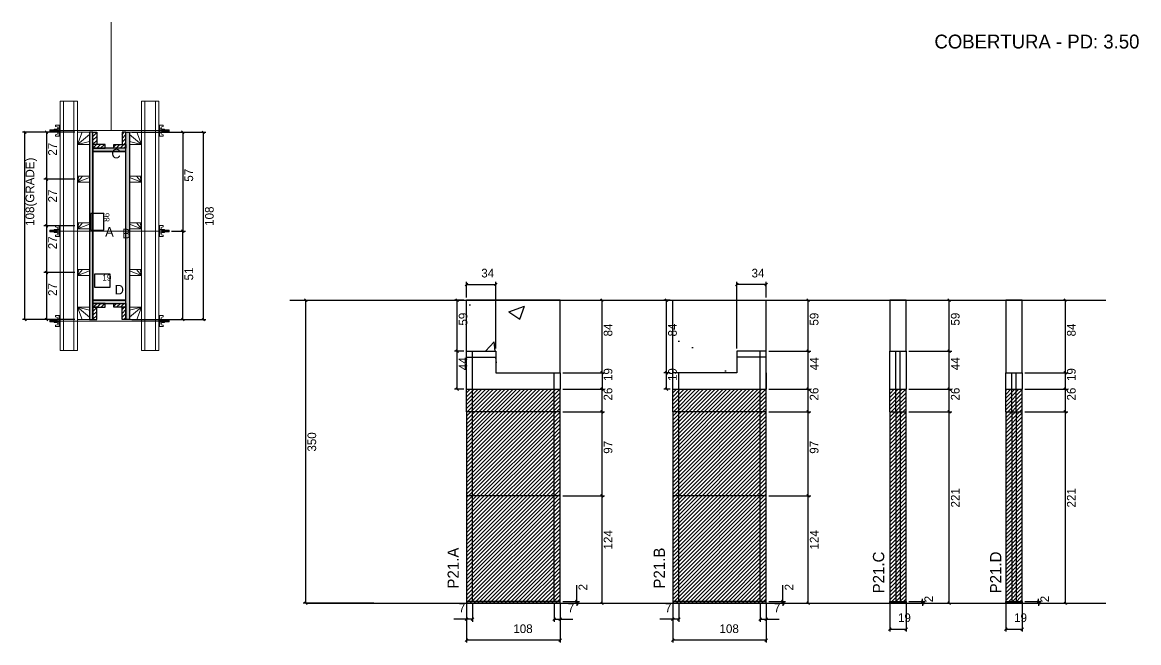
# Model space of a CAD drawing. Header units: metres. Extents: x 6126 to 7415, y 11200 to 11916.
import ezdxf

# ---------------------------------------------------------------- set-up
doc = ezdxf.new("R2010")
doc.units = ezdxf.units.M
for name, color, linetype in [('CHAPA', 7, 'Continuous'), ('COTA', 7, 'Continuous'), ('Hachura', 7, 'Continuous'), ('Madeira', 7, 'Continuous'), ('NIVEL 2° PAV.', 7, 'Continuous'), ('NOMENCLATURA', 7, 'Continuous'), ('Nível', 7, 'Continuous'), ('Painéis', 7, 'Continuous'), ('Perfil Metálico', 7, 'Continuous'), ('SARR_2.2x7', 7, 'Continuous'), ('SARRAFO', 7, 'Continuous'), ('Texto Seção', 7, 'Continuous'), ('TEXTO_GERAL', 7, 'Continuous')]:
    doc.layers.add(name, color=color, linetype=linetype)

msp = doc.modelspace()

# ---------------------------------------------------------------- hatches: boundary and pattern name
at = {"layer": 'COTA'}
h = msp.add_hatch(dxfattribs=at)
h.set_pattern_fill('AR-CONC')
h.paths.add_polyline_path([(6672.7, 11536.3), (6672.7, 11511.3), (6746.7, 11511.3), (6746.7, 11595.3), (6638.7, 11595.3), (6638.7, 11536.3), (6672.7, 11536.3)])
h = msp.add_hatch(dxfattribs=at)
h.set_pattern_fill('AR-CONC')
h.paths.add_polyline_path([(6950.7, 11536.3), (6950.7, 11511.3), (6876.7, 11511.3), (6876.7, 11595.3), (6984.7, 11595.3), (6984.7, 11536.3), (6950.7, 11536.3)])
h = msp.add_hatch(dxfattribs=at)
h.set_pattern_fill('AR-CONC')
h.paths.add_polyline_path([(7146.2, 11536.3), (7146.2, 11595.3), (7127.2, 11595.3), (7127.2, 11536.3), (7146.2, 11536.3)])
h = msp.add_hatch(dxfattribs=at)
h.set_pattern_fill('AR-CONC')
h.paths.add_polyline_path([(7280.2, 11511.3), (7280.2, 11595.3), (7261.2, 11595.3), (7261.2, 11511.3), (7280.2, 11511.3)])
at = {"layer": 'Hachura'}
h = msp.add_hatch(color=7, dxfattribs=at)
h.dxf.hatch_style = 1
h.paths.add_polyline_path([(6207.5, 11789), (6203.5, 11789), (6203.5, 11573), (6207.5, 11573), (6207.5, 11789)])
h = msp.add_hatch(color=7, dxfattribs=at)
h.dxf.hatch_style = 1
h.paths.add_polyline_path([(6207.5, 11789), (6203.5, 11789), (6203.5, 11573), (6207.5, 11573), (6207.5, 11789)])
h = msp.add_hatch(dxfattribs=at)
h.set_pattern_fill('ANSI31')
h.paths.add_polyline_path([(6207.5, 11775), (6211.9, 11775), (6211.9, 11789), (6207.5, 11789), (6207.5, 11775)])
h = msp.add_hatch(dxfattribs=at)
h.set_pattern_fill('ANSI31')
h.paths.add_polyline_path([(6245.5, 11775), (6241.1, 11775), (6241.1, 11789), (6245.5, 11789), (6245.5, 11775)])
h = msp.add_hatch(color=7, dxfattribs=at)
h.dxf.hatch_style = 1
h.paths.add_polyline_path([(6245.5, 11789), (6249.5, 11789), (6249.5, 11573), (6245.5, 11573), (6245.5, 11789)])
h = msp.add_hatch(color=7, dxfattribs=at)
h.dxf.hatch_style = 1
h.paths.add_polyline_path([(6245.5, 11789), (6249.5, 11789), (6249.5, 11573), (6245.5, 11573), (6245.5, 11789)])
h = msp.add_hatch(dxfattribs=at)
h.set_pattern_fill('ANSI31')
h.paths.add_polyline_path([(6207.5, 11770.6), (6207.5, 11775), (6221.5, 11775), (6221.5, 11770.6), (6207.5, 11770.6)])
h = msp.add_hatch(color=7, dxfattribs=at)
h.dxf.hatch_style = 1
h.paths.add_polyline_path([(6245.5, 11767), (6245.5, 11770.6), (6207.5, 11770.6), (6207.5, 11767), (6245.5, 11767)])
h = msp.add_hatch(color=7, dxfattribs=at)
h.dxf.hatch_style = 1
h.paths.add_polyline_path([(6245.5, 11767), (6245.5, 11770.6), (6207.5, 11770.6), (6207.5, 11767), (6245.5, 11767)])
h = msp.add_hatch(dxfattribs=at)
h.set_pattern_fill('ANSI31')
h.paths.add_polyline_path([(6245.5, 11770.6), (6245.5, 11775), (6231.5, 11775), (6231.5, 11770.6), (6245.5, 11770.6)])
h = msp.add_hatch(color=7, dxfattribs=at)
h.dxf.hatch_style = 1
h.paths.add_polyline_path([(6245.5, 11591.4), (6245.5, 11595), (6207.5, 11595), (6207.5, 11591.4), (6245.5, 11591.4)])
h = msp.add_hatch(color=7, dxfattribs=at)
h.dxf.hatch_style = 1
h.paths.add_polyline_path([(6245.5, 11591.4), (6245.5, 11595), (6207.5, 11595), (6207.5, 11591.4), (6245.5, 11591.4)])
h = msp.add_hatch(dxfattribs=at)
h.set_pattern_fill('ANSI31')
h.paths.add_polyline_path([(6207.5, 11587), (6207.5, 11591.4), (6221.5, 11591.4), (6221.5, 11587), (6207.5, 11587)])
h = msp.add_hatch(dxfattribs=at)
h.set_pattern_fill('ANSI31')
h.paths.add_polyline_path([(6207.5, 11587), (6211.9, 11587), (6211.9, 11573), (6207.5, 11573), (6207.5, 11587)])
h = msp.add_hatch(dxfattribs=at)
h.set_pattern_fill('ANSI31')
h.paths.add_polyline_path([(6245.5, 11587), (6245.5, 11591.4), (6231.5, 11591.4), (6231.5, 11587), (6245.5, 11587)])
h = msp.add_hatch(dxfattribs=at)
h.set_pattern_fill('ANSI31')
h.paths.add_polyline_path([(6245.5, 11587), (6241.1, 11587), (6241.1, 11573), (6245.5, 11573), (6245.5, 11587)])
h = msp.add_hatch(dxfattribs=at)
h.set_pattern_fill('ANSI31')
h.paths.add_polyline_path([(6746.7, 11492.3), (6638.7, 11492.3), (6638.7, 11245.3), (6746.7, 11245.3), (6746.7, 11492.3)])
h = msp.add_hatch(dxfattribs=at)
h.set_pattern_fill('ANSI31')
h.paths.add_polyline_path([(6984.7, 11492.3), (6876.7, 11492.3), (6876.7, 11245.3), (6984.7, 11245.3), (6984.7, 11492.3)])
h = msp.add_hatch(dxfattribs=at)
h.set_pattern_fill('ANSI31')
h.paths.add_polyline_path([(7146.2, 11492.3), (7127.2, 11492.3), (7127.2, 11245.3), (7146.2, 11245.3), (7146.2, 11492.3)])
h = msp.add_hatch(dxfattribs=at)
h.set_pattern_fill('ANSI31')
h.paths.add_polyline_path([(7280.2, 11492.3), (7261.2, 11492.3), (7261.2, 11245.3), (7280.2, 11245.3), (7280.2, 11492.3)])

# ---------------------------------------------------------------- linework, layer by layer
at = {"layer": 'CHAPA', "color": 1, "lineweight": 25}
for points in [[(6207.5, 11789), (6203.5, 11789), (6203.5, 11573), (6207.5, 11573)], [(6207.5, 11789), (6203.5, 11789), (6203.5, 11573), (6207.5, 11573)], [(6245.5, 11789), (6249.5, 11789), (6249.5, 11573), (6245.5, 11573)], [(6245.5, 11789), (6249.5, 11789), (6249.5, 11573), (6245.5, 11573)], [(6245.5, 11767), (6245.5, 11770.6), (6207.5, 11770.6), (6207.5, 11767)], [(6245.5, 11767), (6245.5, 11770.6), (6207.5, 11770.6), (6207.5, 11767)], [(6245.5, 11591.4), (6245.5, 11595), (6207.5, 11595), (6207.5, 11591.4)], [(6245.5, 11591.4), (6245.5, 11595), (6207.5, 11595), (6207.5, 11591.4)]]:
    msp.add_lwpolyline(points, close=True, dxfattribs=at)
at = {"layer": 'COTA', "color": 241, "lineweight": 25}
for p, q in [((6186.5, 11789), (6126, 11789)), ((6129, 11573), (6129, 11789)), ((6186.5, 11789), (6150.9, 11789)), ((6153.9, 11789), (6153.9, 11735)), ((6252.5, 11789), (6337.9, 11789)), ((6286.5, 11789), (6314.2, 11789)), ((6311.2, 11789), (6311.2, 11675)), ((6334.9, 11573), (6334.9, 11789)), ((6186.5, 11735), (6150.9, 11735)), ((6186.5, 11735), (6150.9, 11735)), ((6153.9, 11735), (6153.9, 11681)), ((6186.5, 11681), (6150.9, 11681)), ((6186.5, 11681), (6150.9, 11681)), ((6153.9, 11681), (6153.9, 11627)), ((6298.3, 11675), (6314.2, 11675)), ((6298.3, 11675), (6314.2, 11675)), ((6311.2, 11573), (6311.2, 11675)), ((6186.5, 11627), (6150.9, 11627)), ((6186.5, 11627), (6150.9, 11627)), ((6153.9, 11627), (6153.9, 11573)), ((6638.7, 11536.3), (6638.7, 11595.3)), ((6746.7, 11595.3), (6638.7, 11595.3)), ((6746.7, 11511.3), (6746.7, 11595.3)), ((6876.7, 11511.3), (6876.7, 11595.3)), ((6876.7, 11595.3), (6984.7, 11595.3)), ((6984.7, 11536.3), (6984.7, 11595.3)), ((6186.5, 11573), (6126, 11573)), ((6186.5, 11573), (6150.9, 11573)), ((6252.5, 11573), (6337.9, 11573)), ((6286.5, 11573), (6314.2, 11573))]:
    msp.add_line(p, q, dxfattribs=at)
at = {"layer": 'COTA', "color": 0, "lineweight": 25}
for p, q in [((6130.5, 11787.5), (6127.5, 11790.5)), ((6155.4, 11787.5), (6152.4, 11790.5)), ((6312.7, 11787.5), (6309.7, 11790.5)), ((6336.4, 11787.5), (6333.4, 11790.5)), ((6152.4, 11736.5), (6155.4, 11733.5)), ((6155.4, 11733.5), (6152.4, 11736.5)), ((6152.4, 11682.5), (6155.4, 11679.5)), ((6155.4, 11679.5), (6152.4, 11682.5)), ((6312.7, 11673.5), (6309.7, 11676.5)), ((6309.7, 11676.5), (6312.7, 11673.5)), ((6152.4, 11628.5), (6155.4, 11625.5)), ((6155.4, 11625.5), (6152.4, 11628.5)), ((6796.6, 11593.8), (6793.6, 11596.8)), ((7197.4, 11593.8), (7194.4, 11596.8)), ((7331.4, 11593.8), (7328.4, 11596.8)), ((6127.5, 11574.5), (6130.5, 11571.5)), ((6152.4, 11574.5), (6155.4, 11571.5)), ((6309.7, 11574.5), (6312.7, 11571.5)), ((6333.4, 11574.5), (6336.4, 11571.5)), ((7194.4, 11537.8), (7197.4, 11534.8)), ((6793.6, 11512.8), (6796.6, 11509.8)), ((7328.4, 11512.8), (7331.4, 11509.8)), ((6796.6, 11490.8), (6793.6, 11493.8)), ((7034.5, 11490.8), (7031.5, 11493.8)), ((7197.4, 11490.8), (7194.4, 11493.8)), ((7331.4, 11490.8), (7328.4, 11493.8)), ((6796.6, 11464.8), (6793.6, 11467.8)), ((6793.6, 11467.8), (6796.6, 11464.8)), ((7034.5, 11464.8), (7031.5, 11467.8)), ((7031.5, 11467.8), (7034.5, 11464.8)), ((7197.4, 11464.8), (7194.4, 11467.8)), ((7194.4, 11467.8), (7197.4, 11464.8)), ((7331.4, 11464.8), (7328.4, 11467.8)), ((7328.4, 11467.8), (7331.4, 11464.8)), ((6796.6, 11367.8), (6793.6, 11370.8)), ((6793.6, 11370.8), (6796.6, 11367.8)), ((7034.5, 11367.8), (7031.5, 11370.8)), ((7031.5, 11370.8), (7034.5, 11367.8)), ((6764.5, 11248.8), (6767.5, 11245.8)), ((6767.5, 11243.8), (6764.5, 11246.8)), ((6793.6, 11246.8), (6796.6, 11243.8)), ((7002.4, 11248.8), (7005.4, 11245.8)), ((7005.4, 11243.8), (7002.4, 11246.8)), ((7031.5, 11246.8), (7034.5, 11243.8)), ((7163.7, 11248.8), (7166.7, 11245.8)), ((7166.7, 11243.8), (7163.7, 11246.8)), ((7194.4, 11246.8), (7197.4, 11243.8)), ((7297.6, 11248.8), (7300.6, 11245.8)), ((7300.6, 11243.8), (7297.6, 11246.8)), ((7328.4, 11246.8), (7331.4, 11243.8)), ((6640.2, 11228.3), (6637.2, 11225.3)), ((6644.2, 11225.3), (6647.2, 11228.3)), ((6741.2, 11228.3), (6738.2, 11225.3)), ((6745.2, 11225.3), (6748.2, 11228.3)), ((6878.2, 11228.3), (6875.2, 11225.3)), ((6882.2, 11225.3), (6885.2, 11228.3)), ((6979.2, 11228.3), (6976.2, 11225.3)), ((6983.2, 11225.3), (6986.2, 11228.3)), ((7128.7, 11216.9), (7125.7, 11213.9)), ((7144.7, 11213.9), (7147.7, 11216.9)), ((7262.7, 11216.9), (7259.7, 11213.9)), ((7278.7, 11213.9), (7281.7, 11216.9)), ((6640.2, 11204.2), (6637.2, 11201.2)), ((6745.2, 11201.2), (6748.2, 11204.2)), ((6878.2, 11204.2), (6875.2, 11201.2)), ((6983.2, 11201.2), (6986.2, 11204.2))]:
    msp.add_line(p, q, dxfattribs=at)
at = {"layer": 'COTA', "color": 180, "lineweight": 25}
for p, q in [((6220, 11695.2), (6205, 11695.2)), ((6205, 11695.2), (6205, 11675.9)), ((6220, 11675.9), (6220, 11695.2)), ((6205, 11675.9), (6220, 11675.9)), ((6227.3, 11625.2), (6209.3, 11625.2)), ((6209.3, 11625.2), (6209.3, 11610.2)), ((6227.3, 11610.2), (6227.3, 11625.2)), ((6209.3, 11610.2), (6227.3, 11610.2))]:
    msp.add_line(p, q, dxfattribs=at)
at = {"layer": 'COTA', "color": 4, "lineweight": 25}
for p, q in [((6749.7, 11595.3), (6798.1, 11595.3)), ((6795.1, 11511.3), (6795.1, 11595.3)), ((7149.2, 11595.3), (7198.9, 11595.3)), ((7195.9, 11536.3), (7195.9, 11595.3)), ((7283.2, 11595.3), (7332.9, 11595.3)), ((7329.9, 11511.3), (7329.9, 11595.3)), ((7149.2, 11536.3), (7198.9, 11536.3)), ((6749.7, 11511.3), (6798.1, 11511.3)), ((7283.2, 11511.3), (7332.9, 11511.3)), ((6749.7, 11492.3), (6798.1, 11492.3)), ((6795.1, 11466.3), (6795.1, 11492.3)), ((6987.7, 11492.3), (7036, 11492.3)), ((7033, 11466.3), (7033, 11492.3)), ((7149.2, 11492.3), (7198.9, 11492.3)), ((7195.9, 11466.3), (7195.9, 11492.3)), ((7283.2, 11492.3), (7332.9, 11492.3)), ((7329.9, 11466.3), (7329.9, 11492.3)), ((6749.7, 11466.3), (6798.1, 11466.3)), ((6749.7, 11466.3), (6798.1, 11466.3)), ((6795.1, 11369.3), (6795.1, 11466.3)), ((6987.7, 11466.3), (7036, 11466.3)), ((6987.7, 11466.3), (7036, 11466.3)), ((7033, 11369.3), (7033, 11466.3)), ((7149.2, 11466.3), (7198.9, 11466.3)), ((7149.2, 11466.3), (7198.9, 11466.3)), ((7195.9, 11245.3), (7195.9, 11466.3)), ((7283.2, 11466.3), (7332.9, 11466.3)), ((7283.2, 11466.3), (7332.9, 11466.3)), ((7329.9, 11245.3), (7329.9, 11466.3)), ((6749.7, 11369.3), (6798.1, 11369.3)), ((6787.6, 11369.3), (6798.1, 11369.3)), ((6795.1, 11245.3), (6795.1, 11369.3)), ((6987.7, 11369.3), (7036, 11369.3)), ((7025.5, 11369.3), (7036, 11369.3)), ((7033, 11245.3), (7033, 11369.3)), ((6766, 11247.3), (6766, 11266.1)), ((7003.9, 11247.3), (7003.9, 11266.1)), ((7165.2, 11247.3), (7165.2, 11250.3)), ((7299.1, 11247.3), (7299.1, 11250.3)), ((6638.7, 11244.3), (6638.7, 11199.7)), ((6638.7, 11242.3), (6638.7, 11223.8)), ((6645.7, 11244.3), (6645.7, 11223.8)), ((6739.7, 11244.3), (6739.7, 11223.8)), ((6746.7, 11244.3), (6746.7, 11199.7)), ((6746.7, 11242.3), (6746.7, 11223.8)), ((6749.7, 11247.3), (6769, 11247.3)), ((6749.7, 11245.3), (6769, 11245.3)), ((6749.7, 11245.3), (6798.1, 11245.3)), ((6766, 11245.3), (6766, 11247.3)), ((6766, 11245.3), (6766, 11242.3)), ((6876.7, 11244.3), (6876.7, 11199.7)), ((6876.7, 11242.3), (6876.7, 11223.8)), ((6883.7, 11244.3), (6883.7, 11223.8)), ((6977.7, 11244.3), (6977.7, 11223.8)), ((6984.7, 11244.3), (6984.7, 11199.7)), ((6984.7, 11242.3), (6984.7, 11223.8)), ((6987.7, 11247.3), (7006.9, 11247.3)), ((6987.7, 11245.3), (7006.9, 11245.3)), ((6987.7, 11245.3), (7036, 11245.3)), ((7003.9, 11245.3), (7003.9, 11247.3)), ((7003.9, 11245.3), (7003.9, 11242.3)), ((7127.2, 11244.3), (7127.2, 11212.4)), ((7146.2, 11244.3), (7146.2, 11212.4)), ((7149.2, 11247.3), (7168.2, 11247.3)), ((7149.2, 11245.3), (7168.2, 11245.3)), ((7149.2, 11245.3), (7198.9, 11245.3)), ((7165.2, 11245.3), (7165.2, 11247.3)), ((7165.2, 11245.3), (7165.2, 11242.3)), ((7261.2, 11244.3), (7261.2, 11212.4)), ((7280.2, 11244.3), (7280.2, 11212.4)), ((7283.2, 11247.3), (7302.1, 11247.3)), ((7283.2, 11245.3), (7302.1, 11245.3)), ((7283.2, 11245.3), (7332.9, 11245.3)), ((7299.1, 11245.3), (7299.1, 11247.3)), ((7299.1, 11245.3), (7299.1, 11242.3)), ((6638.7, 11226.8), (6624, 11226.8)), ((6645.7, 11226.8), (6638.7, 11226.8)), ((6739.7, 11226.8), (6746.7, 11226.8)), ((6746.7, 11226.8), (6761.4, 11226.8)), ((6876.7, 11226.8), (6861.9, 11226.8)), ((6883.7, 11226.8), (6876.7, 11226.8)), ((6977.7, 11226.8), (6984.7, 11226.8)), ((6984.7, 11226.8), (6999.4, 11226.8)), ((7127.2, 11215.4), (7146.2, 11215.4)), ((7261.2, 11215.4), (7280.2, 11215.4)), ((6746.7, 11202.7), (6638.7, 11202.7)), ((6984.7, 11202.7), (6876.7, 11202.7))]:
    msp.add_line(p, q, dxfattribs=at)
at = {"layer": 'COTA', "color": 241, "lineweight": 25}
for points in [[(7146.2, 11536.3), (7146.2, 11595.3), (7127.2, 11595.3), (7127.2, 11536.3)], [(7280.2, 11511.3), (7280.2, 11595.3), (7261.2, 11595.3), (7261.2, 11511.3)]]:
    msp.add_lwpolyline(points, dxfattribs=at)
at = {"layer": 'Hachura', "color": 0, "lineweight": 9}
for p, q in [((6158, 11792), (6157.7, 11791.7)), ((6157.7, 11791.7), (6157.7, 11790.4)), ((6158.4, 11792), (6158, 11792)), ((6158, 11790.1), (6158, 11792)), ((6158.7, 11790.1), (6158, 11791.4)), ((6158.6, 11790), (6158, 11791.1)), ((6158, 11790.6), (6158.4, 11789.9)), ((6158.4, 11792.1), (6159.5, 11789.9)), ((6158.4, 11792), (6159.3, 11790.1)), ((6158.4, 11792), (6159.3, 11790.1)), ((6159.8, 11790), (6158.7, 11792.1)), ((6159.5, 11792), (6158.9, 11792)), ((6159.8, 11790.1), (6158.9, 11792)), ((6159.5, 11792), (6160.5, 11790.1)), ((6159.6, 11792.1), (6160.7, 11789.9)), ((6160.9, 11790), (6159.9, 11792.1)), ((6160.7, 11792), (6160, 11792)), ((6161, 11790.1), (6160, 11792)), ((6160.2, 11792), (6160, 11792)), ((6160.7, 11792), (6161.6, 11790.1)), ((6160.8, 11792.1), (6161.9, 11789.9)), ((6162.1, 11790), (6161, 11792.1)), ((6161.8, 11792), (6161.2, 11792)), ((6162.2, 11790.1), (6161.2, 11792)), ((6161.8, 11792), (6162.8, 11790.1)), ((6162.8, 11790.9), (6162.2, 11792.1)), ((6162.8, 11791.1), (6162.4, 11792)), ((6162.8, 11792), (6162.4, 11792)), ((6162.8, 11789.3), (6162.8, 11792.7)), ((6162.8, 11792.7), (6166, 11792.7)), ((6162.8, 11791.6), (6166, 11791.6)), ((6162.9, 11789.3), (6162.9, 11792.7)), ((6169.5, 11797.4), (6164.4, 11797.4)), ((6164.4, 11797.4), (6164.4, 11795.8)), ((6164.4, 11795.8), (6166.6, 11795.2)), ((6166, 11792.9), (6166, 11789.1)), ((6168.6, 11792.9), (6166, 11792.9)), ((6168.6, 11791.3), (6166.6, 11791.3)), ((6166.6, 11790.8), (6168.6, 11790.8)), ((6166.8, 11794.9), (6166.8, 11792.9)), ((6168.6, 11797.4), (6168.6, 11784.6)), ((6168.6, 11797.4), (6168.6, 11792.3)), ((6168.6, 11797.3), (6169.5, 11797.3)), ((6168.6, 11797.1), (6169.5, 11797.1)), ((6168.6, 11796.8), (6169.5, 11796.8)), ((6168.6, 11796.3), (6169.5, 11796.3)), ((6168.6, 11795.5), (6169.5, 11795.5)), ((6168.6, 11794), (6169.5, 11794)), ((6168.6, 11791), (6168.6, 11792.9)), ((6168.6, 11792.3), (6168.6, 11791.6)), ((6168.6, 11791), (6169.5, 11791)), ((6168.9, 11792), (6168.7, 11792)), ((6169.4, 11792), (6168.9, 11792)), ((6169.5, 11784.6), (6169.5, 11797.4)), ((6169.5, 11785.5), (6169.5, 11793.3)), ((6283.5, 11784.6), (6283.5, 11797.4)), ((6283.5, 11797.4), (6288.6, 11797.4)), ((6284.4, 11797.3), (6283.5, 11797.3)), ((6284.4, 11797.1), (6283.5, 11797.1)), ((6284.4, 11796.8), (6283.5, 11796.8)), ((6284.4, 11796.3), (6283.5, 11796.3)), ((6284.4, 11795.5), (6283.5, 11795.5)), ((6284.4, 11794), (6283.5, 11794)), ((6283.5, 11785.5), (6283.5, 11793.3)), ((6284.4, 11791), (6283.5, 11791)), ((6283.7, 11792), (6284.1, 11792)), ((6284.1, 11792), (6284.3, 11792)), ((6284.4, 11797.4), (6284.4, 11784.6)), ((6284.4, 11797.4), (6284.4, 11792.3)), ((6284.4, 11791), (6284.4, 11792.9)), ((6284.4, 11792.9), (6287, 11792.9)), ((6284.4, 11792.3), (6284.4, 11791.6)), ((6284.4, 11791.3), (6286.4, 11791.3)), ((6286.4, 11790.8), (6284.4, 11790.8)), ((6286.2, 11794.9), (6286.2, 11792.9)), ((6288.7, 11795.8), (6286.5, 11795.2)), ((6287, 11792.9), (6287, 11789.1)), ((6290.2, 11792.7), (6287, 11792.7)), ((6290.2, 11791.6), (6287, 11791.6)), ((6288.7, 11797.4), (6288.7, 11795.8)), ((6290.2, 11789.3), (6290.2, 11792.7)), ((6290.2, 11789.3), (6290.2, 11792.7)), ((6290.2, 11790.9), (6290.9, 11792.1)), ((6291.2, 11792), (6290.2, 11790.1)), ((6290.2, 11791.1), (6290.7, 11792)), ((6290.2, 11792), (6290.7, 11792)), ((6290.9, 11790), (6292, 11792.1)), ((6290.9, 11790.1), (6291.8, 11792)), ((6292.3, 11792.1), (6291.2, 11789.9)), ((6291.2, 11792), (6291.8, 11792)), ((6292.3, 11792), (6291.4, 11790.1)), ((6292, 11790.1), (6293, 11792)), ((6292.1, 11790), (6293.2, 11792.1)), ((6293.4, 11792.1), (6292.3, 11789.9)), ((6292.3, 11792), (6293, 11792)), ((6293.5, 11792), (6292.5, 11790.1)), ((6292.8, 11792), (6293, 11792)), ((6293.2, 11790.1), (6294.2, 11792)), ((6293.3, 11790), (6294.3, 11792.1)), ((6294.6, 11792.1), (6293.5, 11789.9)), ((6293.5, 11792), (6294.2, 11792)), ((6294.7, 11792), (6293.7, 11790.1)), ((6294.7, 11792), (6293.7, 11790.1)), ((6294.3, 11790.1), (6295, 11791.4)), ((6294.4, 11790), (6295, 11791.1)), ((6294.7, 11792), (6295, 11792)), ((6295, 11790.6), (6294.7, 11789.9)), ((6295, 11792), (6295.3, 11791.7)), ((6295, 11790.1), (6295, 11792)), ((6295.3, 11791.7), (6295.3, 11790.4)), ((6158, 11790.1), (6157.7, 11790.4)), ((6158, 11790.4), (6158.2, 11790.1)), ((6158.7, 11790.1), (6159.3, 11790.1)), ((6160.5, 11790.1), (6159.8, 11790.1)), ((6161.2, 11790.1), (6161, 11790.1)), ((6161.2, 11790.1), (6161.6, 11790.1)), ((6162.2, 11790.1), (6162.8, 11790.1)), ((6162.8, 11790.1), (6166, 11790.1)), ((6166, 11789.3), (6162.8, 11789.3)), ((6164.4, 11786.2), (6166.6, 11786.8)), ((6164.4, 11784.6), (6164.4, 11786.2)), ((6168.6, 11784.6), (6164.4, 11784.6)), ((6166, 11789.1), (6166, 11789.3)), ((6166, 11789.1), (6166, 11789.3)), ((6166, 11789.1), (6168.6, 11789.1)), ((6166.8, 11787.1), (6166.8, 11789.1)), ((6168.6, 11788), (6169.5, 11788)), ((6168.6, 11786.5), (6169.5, 11786.5)), ((6168.6, 11785.7), (6169.5, 11785.7)), ((6168.6, 11785.2), (6169.5, 11785.2)), ((6168.6, 11784.9), (6169.5, 11784.9)), ((6168.6, 11784.7), (6169.5, 11784.7)), ((6168.6, 11784.6), (6169.5, 11784.6)), ((6168.7, 11790), (6169.2, 11790)), ((6284.4, 11788), (6283.5, 11788)), ((6284.4, 11786.5), (6283.5, 11786.5)), ((6284.4, 11785.7), (6283.5, 11785.7)), ((6284.4, 11785.2), (6283.5, 11785.2)), ((6284.4, 11784.9), (6283.5, 11784.9)), ((6284.4, 11784.7), (6283.5, 11784.7)), ((6284.4, 11784.6), (6283.5, 11784.6)), ((6284.3, 11790), (6283.9, 11790)), ((6287, 11789.1), (6284.4, 11789.1)), ((6284.4, 11784.6), (6288.7, 11784.6)), ((6286.2, 11787.1), (6286.2, 11789.1)), ((6288.7, 11786.2), (6286.5, 11786.8)), ((6290.2, 11790.1), (6287, 11790.1)), ((6287, 11789.3), (6290.2, 11789.3)), ((6287, 11789.1), (6287, 11789.3)), ((6287, 11789.1), (6287, 11789.3)), ((6288.7, 11784.6), (6288.7, 11786.2)), ((6290.9, 11790.1), (6290.2, 11790.1)), ((6291.8, 11790.1), (6291.4, 11790.1)), ((6291.8, 11790.1), (6292, 11790.1)), ((6292.5, 11790.1), (6293.2, 11790.1)), ((6294.3, 11790.1), (6293.7, 11790.1)), ((6295, 11790.4), (6294.9, 11790.1)), ((6295, 11790.1), (6295.3, 11790.4)), ((6158, 11676), (6157.7, 11675.7)), ((6157.7, 11675.7), (6157.7, 11674.4)), ((6158.4, 11676), (6158, 11676)), ((6158, 11674.1), (6158, 11676)), ((6158.7, 11674.1), (6158, 11675.4)), ((6158.6, 11674), (6158, 11675.1)), ((6158, 11674.6), (6158.4, 11673.9)), ((6158.4, 11676.1), (6159.5, 11673.9)), ((6158.4, 11676), (6159.3, 11674.1)), ((6158.4, 11676), (6159.3, 11674.1)), ((6159.8, 11674), (6158.7, 11676.1)), ((6159.5, 11676), (6158.9, 11676)), ((6159.8, 11674.1), (6158.9, 11676)), ((6159.5, 11676), (6160.5, 11674.1)), ((6159.6, 11676.1), (6160.7, 11673.9)), ((6160.9, 11674), (6159.9, 11676.1)), ((6160.7, 11676), (6160, 11676)), ((6161, 11674.1), (6160, 11676)), ((6160.2, 11676), (6160, 11676)), ((6160.7, 11676), (6161.6, 11674.1)), ((6160.8, 11676.1), (6161.9, 11673.9)), ((6162.1, 11674), (6161, 11676.1)), ((6161.8, 11676), (6161.2, 11676)), ((6162.2, 11674.1), (6161.2, 11676)), ((6161.8, 11676), (6162.8, 11674.1)), ((6162.8, 11674.9), (6162.2, 11676.1)), ((6162.8, 11675.1), (6162.4, 11676)), ((6162.8, 11676), (6162.4, 11676)), ((6162.8, 11673.3), (6162.8, 11676.7)), ((6162.8, 11676.7), (6166, 11676.7)), ((6162.8, 11675.6), (6166, 11675.6)), ((6162.9, 11673.3), (6162.9, 11676.7)), ((6169.5, 11681.4), (6164.4, 11681.4)), ((6164.4, 11681.4), (6164.4, 11679.8)), ((6164.4, 11679.8), (6166.6, 11679.2)), ((6166, 11676.9), (6166, 11673.1)), ((6168.6, 11676.9), (6166, 11676.9)), ((6168.6, 11675.3), (6166.6, 11675.3)), ((6166.6, 11674.8), (6168.6, 11674.8)), ((6166.8, 11678.9), (6166.8, 11676.9)), ((6168.6, 11681.4), (6168.6, 11668.6)), ((6168.6, 11681.4), (6168.6, 11676.3)), ((6168.6, 11681.3), (6169.5, 11681.3)), ((6168.6, 11681.1), (6169.5, 11681.1)), ((6168.6, 11680.8), (6169.5, 11680.8)), ((6168.6, 11680.3), (6169.5, 11680.3)), ((6168.6, 11679.5), (6169.5, 11679.5)), ((6168.6, 11678), (6169.5, 11678)), ((6168.6, 11675), (6168.6, 11676.9)), ((6168.6, 11676.3), (6168.6, 11675.6)), ((6168.6, 11675), (6169.5, 11675)), ((6168.9, 11676), (6168.7, 11676)), ((6169.4, 11676), (6168.9, 11676)), ((6169.5, 11668.6), (6169.5, 11681.4)), ((6169.5, 11669.5), (6169.5, 11677.3)), ((6283.5, 11668.6), (6283.5, 11681.4)), ((6283.5, 11681.4), (6288.6, 11681.4)), ((6284.4, 11681.3), (6283.5, 11681.3)), ((6284.4, 11681.1), (6283.5, 11681.1)), ((6284.4, 11680.8), (6283.5, 11680.8)), ((6284.4, 11680.3), (6283.5, 11680.3)), ((6284.4, 11679.5), (6283.5, 11679.5)), ((6284.4, 11678), (6283.5, 11678)), ((6283.5, 11669.5), (6283.5, 11677.3)), ((6284.4, 11675), (6283.5, 11675)), ((6283.7, 11676), (6284.1, 11676)), ((6284.1, 11676), (6284.3, 11676)), ((6284.4, 11681.4), (6284.4, 11668.6)), ((6284.4, 11681.4), (6284.4, 11676.3)), ((6284.4, 11675), (6284.4, 11676.9)), ((6284.4, 11676.9), (6287, 11676.9)), ((6284.4, 11676.3), (6284.4, 11675.6)), ((6284.4, 11675.3), (6286.4, 11675.3)), ((6286.4, 11674.8), (6284.4, 11674.8)), ((6286.2, 11678.9), (6286.2, 11676.9)), ((6288.7, 11679.8), (6286.5, 11679.2)), ((6287, 11676.9), (6287, 11673.1)), ((6290.2, 11676.7), (6287, 11676.7)), ((6290.2, 11675.6), (6287, 11675.6)), ((6288.7, 11681.4), (6288.7, 11679.8)), ((6290.2, 11673.3), (6290.2, 11676.7)), ((6290.2, 11673.3), (6290.2, 11676.7)), ((6290.2, 11674.9), (6290.9, 11676.1)), ((6291.2, 11676), (6290.2, 11674.1)), ((6290.2, 11675.1), (6290.7, 11676)), ((6290.2, 11676), (6290.7, 11676)), ((6290.9, 11674), (6292, 11676.1)), ((6290.9, 11674.1), (6291.8, 11676)), ((6292.3, 11676.1), (6291.2, 11673.9)), ((6291.2, 11676), (6291.8, 11676)), ((6292.3, 11676), (6291.4, 11674.1)), ((6292, 11674.1), (6293, 11676)), ((6292.1, 11674), (6293.2, 11676.1)), ((6293.4, 11676.1), (6292.3, 11673.9)), ((6292.3, 11676), (6293, 11676)), ((6293.5, 11676), (6292.5, 11674.1)), ((6292.8, 11676), (6293, 11676)), ((6293.2, 11674.1), (6294.2, 11676)), ((6293.3, 11674), (6294.3, 11676.1)), ((6294.6, 11676.1), (6293.5, 11673.9)), ((6293.5, 11676), (6294.2, 11676)), ((6294.7, 11676), (6293.7, 11674.1)), ((6294.7, 11676), (6293.7, 11674.1)), ((6294.3, 11674.1), (6295, 11675.4)), ((6294.4, 11674), (6295, 11675.1)), ((6294.7, 11676), (6295, 11676)), ((6295, 11674.6), (6294.7, 11673.9)), ((6295, 11676), (6295.3, 11675.7)), ((6295, 11674.1), (6295, 11676)), ((6295.3, 11675.7), (6295.3, 11674.4)), ((6158, 11674.1), (6157.7, 11674.4)), ((6158, 11674.4), (6158.2, 11674.1)), ((6158.7, 11674.1), (6159.3, 11674.1)), ((6160.5, 11674.1), (6159.8, 11674.1)), ((6161.2, 11674.1), (6161, 11674.1)), ((6161.2, 11674.1), (6161.6, 11674.1)), ((6162.2, 11674.1), (6162.8, 11674.1)), ((6162.8, 11674.1), (6166, 11674.1)), ((6166, 11673.3), (6162.8, 11673.3)), ((6164.4, 11670.2), (6166.6, 11670.8)), ((6164.4, 11668.6), (6164.4, 11670.2)), ((6168.6, 11668.6), (6164.4, 11668.6)), ((6166, 11673.1), (6166, 11673.3)), ((6166, 11673.1), (6166, 11673.3)), ((6166, 11673.1), (6168.6, 11673.1)), ((6166.8, 11671.1), (6166.8, 11673.1)), ((6168.6, 11672), (6169.5, 11672)), ((6168.6, 11670.5), (6169.5, 11670.5)), ((6168.6, 11669.7), (6169.5, 11669.7)), ((6168.6, 11669.2), (6169.5, 11669.2)), ((6168.6, 11668.9), (6169.5, 11668.9)), ((6168.6, 11668.7), (6169.5, 11668.7)), ((6168.6, 11668.6), (6169.5, 11668.6)), ((6168.7, 11674), (6169.2, 11674)), ((6284.4, 11672), (6283.5, 11672)), ((6284.4, 11670.5), (6283.5, 11670.5)), ((6284.4, 11669.7), (6283.5, 11669.7)), ((6284.4, 11669.2), (6283.5, 11669.2)), ((6284.4, 11668.9), (6283.5, 11668.9)), ((6284.4, 11668.7), (6283.5, 11668.7)), ((6284.4, 11668.6), (6283.5, 11668.6)), ((6284.3, 11674), (6283.9, 11674)), ((6287, 11673.1), (6284.4, 11673.1)), ((6284.4, 11668.6), (6288.7, 11668.6)), ((6286.2, 11671.1), (6286.2, 11673.1)), ((6288.7, 11670.2), (6286.5, 11670.8)), ((6290.2, 11674.1), (6287, 11674.1)), ((6287, 11673.3), (6290.2, 11673.3)), ((6287, 11673.1), (6287, 11673.3)), ((6287, 11673.1), (6287, 11673.3)), ((6288.7, 11668.6), (6288.7, 11670.2)), ((6290.9, 11674.1), (6290.2, 11674.1)), ((6291.8, 11674.1), (6291.4, 11674.1)), ((6291.8, 11674.1), (6292, 11674.1)), ((6292.5, 11674.1), (6293.2, 11674.1)), ((6294.3, 11674.1), (6293.7, 11674.1)), ((6295, 11674.4), (6294.9, 11674.1)), ((6295, 11674.1), (6295.3, 11674.4)), ((6158, 11571.9), (6157.7, 11571.6)), ((6157.7, 11570.3), (6157.7, 11571.6)), ((6158, 11571.4), (6158.4, 11572.1)), ((6158.6, 11572), (6158, 11570.9)), ((6158, 11571.6), (6158.2, 11571.9)), ((6158.7, 11571.9), (6158, 11570.6)), ((6158, 11571.9), (6158, 11570)), ((6158.4, 11569.9), (6159.5, 11572.1)), ((6158.4, 11570), (6159.3, 11571.9)), ((6158.4, 11570), (6159.3, 11571.9)), ((6159.8, 11572), (6158.7, 11569.9)), ((6158.7, 11571.9), (6159.3, 11571.9)), ((6159.8, 11571.9), (6158.9, 11570)), ((6159.5, 11570), (6160.5, 11571.9)), ((6159.6, 11569.9), (6160.7, 11572.1)), ((6160.5, 11571.9), (6159.8, 11571.9)), ((6160.9, 11572), (6159.9, 11569.9)), ((6161, 11571.9), (6160, 11570)), ((6160.7, 11570), (6161.6, 11571.9)), ((6160.8, 11569.9), (6161.9, 11572.1)), ((6162.1, 11572), (6161, 11569.9)), ((6161.2, 11571.9), (6161, 11571.9)), ((6161.2, 11571.9), (6161.6, 11571.9)), ((6162.2, 11571.9), (6161.2, 11570)), ((6161.8, 11570), (6162.8, 11571.9)), ((6162.2, 11571.9), (6162.8, 11571.9)), ((6162.8, 11572.7), (6162.8, 11569.3)), ((6166, 11572.7), (6162.8, 11572.7)), ((6162.8, 11571.9), (6166, 11571.9)), ((6162.9, 11572.7), (6162.9, 11569.3)), ((6168.6, 11577.4), (6164.4, 11577.4)), ((6164.4, 11577.4), (6164.4, 11575.8)), ((6164.4, 11575.8), (6166.6, 11575.2)), ((6166, 11569.1), (6166, 11572.9)), ((6166, 11572.9), (6168.6, 11572.9)), ((6166, 11572.9), (6166, 11572.7)), ((6166, 11572.9), (6166, 11572.7)), ((6166.8, 11574.9), (6166.8, 11572.9)), ((6168.6, 11564.5), (6168.6, 11577.4)), ((6168.6, 11577.4), (6169.5, 11577.4)), ((6168.6, 11577.3), (6169.5, 11577.3)), ((6168.6, 11577.1), (6169.5, 11577.1)), ((6168.6, 11576.8), (6169.5, 11576.8)), ((6168.6, 11576.3), (6169.5, 11576.3)), ((6168.6, 11575.5), (6169.5, 11575.5)), ((6168.6, 11574), (6169.5, 11574)), ((6168.7, 11572), (6169.2, 11572)), ((6169.5, 11577.4), (6169.5, 11564.6)), ((6169.5, 11576.5), (6169.5, 11568.7)), ((6283.5, 11577.4), (6283.5, 11564.6)), ((6284.4, 11577.4), (6283.5, 11577.4)), ((6284.4, 11577.3), (6283.5, 11577.3)), ((6284.4, 11577.1), (6283.5, 11577.1)), ((6284.4, 11576.8), (6283.5, 11576.8)), ((6283.5, 11576.5), (6283.5, 11568.7)), ((6284.4, 11576.3), (6283.5, 11576.3)), ((6284.4, 11575.5), (6283.5, 11575.5)), ((6284.4, 11574), (6283.5, 11574)), ((6284.3, 11572), (6283.9, 11572)), ((6284.4, 11564.5), (6284.4, 11577.4)), ((6284.4, 11577.4), (6288.7, 11577.4)), ((6287, 11572.9), (6284.4, 11572.9)), ((6286.2, 11574.9), (6286.2, 11572.9)), ((6288.7, 11575.8), (6286.5, 11575.2)), ((6287, 11569.1), (6287, 11572.9)), ((6287, 11572.9), (6287, 11572.7)), ((6287, 11572.9), (6287, 11572.7)), ((6287, 11572.7), (6290.2, 11572.7)), ((6290.2, 11571.9), (6287, 11571.9)), ((6288.7, 11577.4), (6288.7, 11575.8)), ((6290.2, 11572.7), (6290.2, 11569.3)), ((6290.2, 11572.7), (6290.2, 11569.3)), ((6290.9, 11571.9), (6290.2, 11571.9)), ((6291.2, 11570), (6290.2, 11571.9)), ((6290.9, 11572), (6292, 11569.9)), ((6290.9, 11571.9), (6291.8, 11570)), ((6292.3, 11569.9), (6291.2, 11572.1)), ((6291.8, 11571.9), (6291.4, 11571.9)), ((6292.3, 11570), (6291.4, 11571.9)), ((6291.8, 11571.9), (6292, 11571.9)), ((6292, 11571.9), (6293, 11570)), ((6292.1, 11572), (6293.2, 11569.9)), ((6293.4, 11569.9), (6292.3, 11572.1)), ((6292.5, 11571.9), (6293.2, 11571.9)), ((6293.5, 11570), (6292.5, 11571.9)), ((6293.2, 11571.9), (6294.2, 11570)), ((6293.3, 11572), (6294.3, 11569.9)), ((6294.6, 11569.9), (6293.5, 11572.1)), ((6294.7, 11570), (6293.7, 11571.9)), ((6294.3, 11571.9), (6293.7, 11571.9)), ((6294.7, 11570), (6293.7, 11571.9)), ((6294.3, 11571.9), (6295, 11570.6)), ((6294.4, 11572), (6295, 11570.9)), ((6295, 11571.4), (6294.7, 11572.1)), ((6295, 11571.6), (6294.9, 11571.9)), ((6295, 11571.9), (6295.3, 11571.6)), ((6295, 11571.9), (6295, 11570)), ((6295.3, 11570.3), (6295.3, 11571.6)), ((6158, 11570), (6157.7, 11570.3)), ((6158.4, 11570), (6158, 11570)), ((6159.5, 11570), (6158.9, 11570)), ((6160.7, 11570), (6160, 11570)), ((6160.2, 11570), (6160, 11570)), ((6161.8, 11570), (6161.2, 11570)), ((6162.8, 11571.1), (6162.2, 11569.9)), ((6162.8, 11570.9), (6162.4, 11570)), ((6162.8, 11570), (6162.4, 11570)), ((6162.8, 11570.4), (6166, 11570.4)), ((6162.8, 11569.3), (6166, 11569.3)), ((6164.4, 11566.2), (6166.6, 11566.8)), ((6164.4, 11564.5), (6164.4, 11566.2)), ((6169.5, 11564.6), (6164.4, 11564.6)), ((6168.6, 11569.1), (6166, 11569.1)), ((6166.6, 11571.2), (6168.6, 11571.2)), ((6168.6, 11570.7), (6166.6, 11570.7)), ((6166.8, 11567.1), (6166.8, 11569.1)), ((6168.6, 11571), (6168.6, 11569.1)), ((6168.6, 11571), (6169.5, 11571)), ((6168.6, 11569.7), (6168.6, 11570.4)), ((6168.6, 11564.5), (6168.6, 11569.7)), ((6168.6, 11568), (6169.5, 11568)), ((6168.6, 11566.5), (6169.5, 11566.5)), ((6168.6, 11565.7), (6169.5, 11565.7)), ((6168.6, 11565.2), (6169.5, 11565.2)), ((6168.6, 11564.9), (6169.5, 11564.9)), ((6168.6, 11564.7), (6169.5, 11564.7)), ((6168.9, 11570), (6168.7, 11570)), ((6169.4, 11570), (6168.9, 11570)), ((6284.4, 11571), (6283.5, 11571)), ((6284.4, 11568), (6283.5, 11568)), ((6284.4, 11566.5), (6283.5, 11566.5)), ((6284.4, 11565.7), (6283.5, 11565.7)), ((6284.4, 11565.2), (6283.5, 11565.2)), ((6284.4, 11564.9), (6283.5, 11564.9)), ((6284.4, 11564.7), (6283.5, 11564.7)), ((6283.5, 11564.6), (6288.6, 11564.6)), ((6283.7, 11570), (6284.1, 11570)), ((6284.1, 11570), (6284.3, 11570)), ((6286.4, 11571.2), (6284.4, 11571.2)), ((6284.4, 11571), (6284.4, 11569.1)), ((6284.4, 11570.7), (6286.4, 11570.7)), ((6284.4, 11569.7), (6284.4, 11570.4)), ((6284.4, 11564.5), (6284.4, 11569.7)), ((6284.4, 11569.1), (6287, 11569.1)), ((6286.2, 11567.1), (6286.2, 11569.1)), ((6288.7, 11566.2), (6286.5, 11566.8)), ((6290.2, 11570.4), (6287, 11570.4)), ((6290.2, 11569.3), (6287, 11569.3)), ((6288.7, 11564.5), (6288.7, 11566.2)), ((6290.2, 11571.1), (6290.9, 11569.9)), ((6290.2, 11570.9), (6290.7, 11570)), ((6290.2, 11570), (6290.7, 11570)), ((6291.2, 11570), (6291.8, 11570)), ((6292.3, 11570), (6293, 11570)), ((6292.8, 11570), (6293, 11570)), ((6293.5, 11570), (6294.2, 11570)), ((6294.7, 11570), (6295, 11570)), ((6295, 11570), (6295.3, 11570.3))]:
    msp.add_line(p, q, dxfattribs=at)
at = {"layer": 'Hachura', "color": 251, "lineweight": 9}
for p, q in [((6294.3, 11791), (6162.5, 11791)), ((6294.3, 11675), (6162.5, 11675)), ((6294.3, 11571), (6162.5, 11571))]:
    msp.add_line(p, q, dxfattribs=at)
at = {"layer": 'Madeira', "color": 126, "lineweight": 18}
for p, q in [((6189.5, 11775), (6194.9, 11789)), ((6189.5, 11775), (6203.5, 11786.5)), ((6189.5, 11775), (6203.5, 11778.5)), ((6263.5, 11775), (6249.5, 11786.5)), ((6263.5, 11775), (6249.5, 11778.5)), ((6263.5, 11775), (6258.1, 11789)), ((6189.5, 11731.5), (6195.3, 11738.5)), ((6189.5, 11731.5), (6191.2, 11738.5)), ((6189.5, 11731.5), (6203.5, 11736.9)), ((6263.5, 11731.5), (6249.5, 11736.9)), ((6263.5, 11731.5), (6257.8, 11738.5)), ((6263.5, 11731.5), (6261.8, 11738.5)), ((6189.5, 11677.5), (6195.3, 11684.5)), ((6189.5, 11677.5), (6191.2, 11684.5)), ((6189.5, 11677.5), (6203.5, 11682.9)), ((6263.5, 11677.5), (6249.5, 11682.9)), ((6263.5, 11677.5), (6257.8, 11684.5)), ((6263.5, 11677.5), (6261.8, 11684.5)), ((6189.5, 11623.5), (6195.3, 11630.5)), ((6189.5, 11623.5), (6191.2, 11630.5)), ((6189.5, 11623.5), (6203.5, 11628.9)), ((6263.5, 11623.5), (6249.5, 11628.9)), ((6263.5, 11623.5), (6257.8, 11630.5)), ((6263.5, 11623.5), (6261.8, 11630.5)), ((6189.5, 11587), (6203.5, 11575.5)), ((6189.5, 11587), (6203.5, 11583.5)), ((6189.5, 11587), (6194.9, 11573)), ((6263.5, 11587), (6249.5, 11575.5)), ((6263.5, 11587), (6249.5, 11583.5)), ((6263.5, 11587), (6258.1, 11573))]:
    msp.add_line(p, q, dxfattribs=at)
for points in [[(6189.5, 11573), (6203.5, 11573), (6203.5, 11789), (6189.5, 11789)], [(6189.5, 11775), (6203.5, 11775), (6203.5, 11789), (6189.5, 11789)], [(6263.5, 11573), (6249.5, 11573), (6249.5, 11789), (6263.5, 11789)], [(6263.5, 11775), (6249.5, 11775), (6249.5, 11789), (6263.5, 11789)], [(6189.5, 11731.5), (6189.5, 11738.5), (6203.5, 11738.5), (6203.5, 11731.5)], [(6263.5, 11731.5), (6263.5, 11738.5), (6249.5, 11738.5), (6249.5, 11731.5)], [(6189.5, 11677.5), (6189.5, 11684.5), (6203.5, 11684.5), (6203.5, 11677.5)], [(6263.5, 11677.5), (6263.5, 11684.5), (6249.5, 11684.5), (6249.5, 11677.5)], [(6189.5, 11623.5), (6189.5, 11630.5), (6203.5, 11630.5), (6203.5, 11623.5)], [(6263.5, 11623.5), (6263.5, 11630.5), (6249.5, 11630.5), (6249.5, 11623.5)], [(6189.5, 11587), (6203.5, 11587), (6203.5, 11573), (6189.5, 11573)], [(6263.5, 11587), (6249.5, 11587), (6249.5, 11573), (6263.5, 11573)]]:
    msp.add_lwpolyline(points, close=True, dxfattribs=at)
at = {"layer": 'NIVEL 2° PAV.', "color": 0, "lineweight": 25}
for p, q in [((6454.8, 11593.8), (6451.8, 11596.8)), ((6451.8, 11246.8), (6454.8, 11243.8))]:
    msp.add_line(p, q, dxfattribs=at)
at = {"layer": 'NIVEL 2° PAV.', "color": 4, "lineweight": 25}
for p, q in [((6453.3, 11245.3), (6453.3, 11595.3)), ((6531.8, 11245.3), (6450.3, 11245.3))]:
    msp.add_line(p, q, dxfattribs=at)
at = {"layer": 'Nível', "color": 4, "lineweight": 25}
for p, q in [((6434.7, 11595.3), (7376.7, 11595.3)), ((6453.3, 11245.3), (7376.7, 11245.3))]:
    msp.add_line(p, q, dxfattribs=at)
at = {"layer": 'Painéis', "color": 0, "lineweight": 25}
for p, q in [((6640.2, 11614.7), (6637.2, 11611.7)), ((6671.2, 11611.7), (6674.2, 11614.7)), ((6952.2, 11614.7), (6949.2, 11611.7)), ((6983.2, 11611.7), (6986.2, 11614.7)), ((6629.4, 11593.8), (6626.4, 11596.8)), ((6871, 11593.8), (6868, 11596.8)), ((7034.5, 11593.8), (7031.5, 11596.8)), ((6629.4, 11534.8), (6626.4, 11537.8)), ((6626.4, 11537.8), (6629.4, 11534.8)), ((7034.5, 11534.8), (7031.5, 11537.8)), ((7031.5, 11537.8), (7034.5, 11534.8)), ((7197.4, 11534.8), (7194.4, 11537.8)), ((6796.6, 11509.8), (6793.6, 11512.8)), ((6871, 11509.8), (6868, 11512.8)), ((6868, 11512.8), (6871, 11509.8)), ((7331.4, 11509.8), (7328.4, 11512.8)), ((6626.4, 11493.8), (6629.4, 11490.8)), ((6793.6, 11493.8), (6796.6, 11490.8)), ((6868, 11493.8), (6871, 11490.8)), ((7031.5, 11493.8), (7034.5, 11490.8)), ((7194.4, 11493.8), (7197.4, 11490.8)), ((7328.4, 11493.8), (7331.4, 11490.8))]:
    msp.add_line(p, q, dxfattribs=at)
at = {"layer": 'Painéis', "color": 4, "lineweight": 25}
for p, q in [((6638.7, 11598.3), (6638.7, 11616.2)), ((6638.7, 11613.2), (6672.7, 11613.2)), ((6672.7, 11539.3), (6672.7, 11616.2)), ((6950.7, 11539.3), (6950.7, 11616.2)), ((6984.7, 11613.2), (6950.7, 11613.2)), ((6984.7, 11598.3), (6984.7, 11616.2)), ((6635.7, 11595.3), (6624.9, 11595.3)), ((6627.9, 11536.3), (6627.9, 11595.3)), ((6873.7, 11595.3), (6866.5, 11595.3)), ((6869.5, 11511.3), (6869.5, 11595.3)), ((6987.7, 11595.3), (7036, 11595.3)), ((7033, 11536.3), (7033, 11595.3)), ((6635.7, 11536.3), (6624.9, 11536.3)), ((6635.7, 11536.3), (6624.9, 11536.3)), ((6627.9, 11492.3), (6627.9, 11536.3)), ((6987.7, 11536.3), (7036, 11536.3)), ((6987.7, 11536.3), (7036, 11536.3)), ((7033, 11492.3), (7033, 11536.3)), ((7149.2, 11536.3), (7198.9, 11536.3)), ((7195.9, 11492.3), (7195.9, 11536.3)), ((6749.7, 11511.3), (6798.1, 11511.3)), ((6795.1, 11511.3), (6795.1, 11492.3)), ((6873.7, 11511.3), (6866.5, 11511.3)), ((6873.7, 11511.3), (6866.5, 11511.3)), ((6869.5, 11492.3), (6869.5, 11511.3)), ((7283.2, 11511.3), (7332.9, 11511.3)), ((7329.9, 11492.3), (7329.9, 11511.3)), ((6635.7, 11492.3), (6624.9, 11492.3)), ((6749.7, 11492.3), (6798.1, 11492.3)), ((6873.7, 11492.3), (6866.5, 11492.3)), ((6987.7, 11492.3), (7036, 11492.3)), ((7149.2, 11492.3), (7198.9, 11492.3)), ((7283.2, 11492.3), (7332.9, 11492.3))]:
    msp.add_line(p, q, dxfattribs=at)
at = {"layer": 'Painéis', "color": 200, "lineweight": 25}
for p, q in [((6638.7, 11492.3), (6638.7, 11536.3)), ((6638.7, 11536.3), (6672.7, 11536.3)), ((6672.7, 11536.3), (6672.7, 11511.3)), ((6984.7, 11536.3), (6950.7, 11536.3)), ((6950.7, 11536.3), (6950.7, 11511.3)), ((6984.7, 11492.3), (6984.7, 11536.3)), ((7127.2, 11492.3), (7127.2, 11536.3)), ((7127.2, 11536.3), (7146.2, 11536.3)), ((7146.2, 11536.3), (7146.2, 11492.3)), ((6672.7, 11511.3), (6746.7, 11511.3)), ((6746.7, 11511.3), (6746.7, 11492.3)), ((6876.7, 11492.3), (6876.7, 11511.3)), ((6950.7, 11511.3), (6876.7, 11511.3)), ((6984.7, 11511.3), (6984.7, 11492.3)), ((7261.2, 11492.3), (7261.2, 11511.3)), ((7261.2, 11511.3), (7280.2, 11511.3)), ((7280.2, 11511.3), (7280.2, 11492.3)), ((6638.7, 11492.3), (6746.7, 11492.3)), ((6638.7, 11466.3), (6638.7, 11492.3)), ((6746.7, 11466.3), (6746.7, 11492.3)), ((6876.7, 11492.3), (6984.7, 11492.3)), ((6876.7, 11466.3), (6876.7, 11492.3)), ((6984.7, 11466.3), (6984.7, 11492.3)), ((7127.2, 11492.3), (7146.2, 11492.3)), ((7127.2, 11466.3), (7127.2, 11492.3)), ((7146.2, 11466.3), (7146.2, 11492.3)), ((7261.2, 11492.3), (7280.2, 11492.3)), ((7261.2, 11466.3), (7261.2, 11492.3)), ((7280.2, 11466.3), (7280.2, 11492.3)), ((6638.7, 11466.3), (6638.7, 11369.3)), ((6746.7, 11466.3), (6638.7, 11466.3)), ((6746.7, 11369.3), (6746.7, 11466.3)), ((6876.7, 11466.3), (6876.7, 11369.3)), ((6984.7, 11466.3), (6876.7, 11466.3)), ((6984.7, 11369.3), (6984.7, 11466.3)), ((7127.2, 11466.3), (7127.2, 11247.3)), ((7127.2, 11466.3), (7146.2, 11466.3)), ((7146.2, 11247.3), (7146.2, 11466.3)), ((7261.2, 11466.3), (7261.2, 11247.3)), ((7261.2, 11466.3), (7280.2, 11466.3)), ((7280.2, 11247.3), (7280.2, 11466.3)), ((6638.7, 11369.3), (6638.7, 11245.3)), ((6746.7, 11369.3), (6638.7, 11369.3)), ((6746.7, 11245.3), (6746.7, 11369.3)), ((6876.7, 11369.3), (6876.7, 11245.3)), ((6984.7, 11369.3), (6876.7, 11369.3)), ((6984.7, 11245.3), (6984.7, 11369.3)), ((6638.7, 11247.3), (6746.7, 11247.3)), ((6876.7, 11247.3), (6984.7, 11247.3)), ((7127.2, 11247.3), (7146.2, 11247.3)), ((7261.2, 11247.3), (7280.2, 11247.3))]:
    msp.add_line(p, q, dxfattribs=at)
for points in [[(6207.5, 11595), (6245.5, 11595), (6245.5, 11767), (6207.5, 11767)], [(6746.7, 11247.3), (6638.7, 11247.3), (6638.7, 11245.3), (6746.7, 11245.3)], [(6984.7, 11247.3), (6876.7, 11247.3), (6876.7, 11245.3), (6984.7, 11245.3)], [(7127.2, 11247.3), (7146.2, 11247.3), (7146.2, 11245.3), (7127.2, 11245.3)], [(7261.2, 11247.3), (7280.2, 11247.3), (7280.2, 11245.3), (7261.2, 11245.3)]]:
    msp.add_lwpolyline(points, close=True, dxfattribs=at)
at = {"layer": 'Perfil Metálico', "color": 224, "lineweight": 18}
for points in [[(6169.5, 11825), (6189.5, 11825), (6189.5, 11537), (6169.5, 11537)], [(6185.5, 11537), (6173.5, 11537), (6173.5, 11825), (6185.5, 11825)], [(6283.5, 11825), (6263.5, 11825), (6263.5, 11537), (6283.5, 11537)], [(6267.5, 11537), (6279.5, 11537), (6279.5, 11825), (6267.5, 11825)]]:
    msp.add_lwpolyline(points, close=True, dxfattribs=at)
at = {"layer": 'SARR_2.2x7', "color": 40, "lineweight": 25}
for p, q in [((6645.7, 11492.3), (6645.7, 11536.3)), ((6977.7, 11492.3), (6977.7, 11536.3)), ((7134.2, 11492.3), (7134.2, 11536.3)), ((7139.2, 11492.3), (7139.2, 11536.3)), ((6638.7, 11529.3), (6672.7, 11529.3)), ((6984.7, 11529.3), (6950.7, 11529.3)), ((6739.7, 11492.3), (6739.7, 11511.3)), ((6883.7, 11492.3), (6883.7, 11511.3)), ((6977.7, 11492.3), (6977.7, 11511.3)), ((7268.2, 11492.3), (7268.2, 11511.3)), ((7273.1, 11492.3), (7273.1, 11511.3)), ((6645.7, 11466.3), (6645.7, 11492.3)), ((6739.7, 11466.3), (6739.7, 11492.3)), ((6883.7, 11466.3), (6883.7, 11492.3)), ((6977.7, 11466.3), (6977.7, 11492.3)), ((7134.2, 11466.3), (7134.2, 11492.3)), ((7139.2, 11466.3), (7139.2, 11492.3)), ((7268.1, 11466.3), (7268.1, 11492.3)), ((7273.1, 11466.3), (7273.1, 11492.3)), ((6645.7, 11369.3), (6645.7, 11466.3)), ((6739.7, 11369.3), (6739.7, 11466.3)), ((6883.7, 11369.3), (6883.7, 11466.3)), ((6977.7, 11369.3), (6977.7, 11466.3)), ((7134.2, 11466.3), (7134.2, 11247.3)), ((7139.2, 11466.3), (7139.2, 11247.3)), ((7268.2, 11466.3), (7268.2, 11247.3)), ((7273.2, 11466.3), (7273.2, 11247.3)), ((6645.7, 11247.3), (6645.7, 11369.3)), ((6739.7, 11247.3), (6739.7, 11369.3)), ((6883.7, 11247.3), (6883.7, 11369.3)), ((6977.7, 11247.3), (6977.7, 11369.3))]:
    msp.add_line(p, q, dxfattribs=at)
at = {"layer": 'SARRAFO', "color": 251, "lineweight": 25}
for points in [[(6211.9, 11789), (6211.9, 11775), (6207.5, 11775), (6207.5, 11789)], [(6241.1, 11789), (6241.1, 11775), (6245.5, 11775), (6245.5, 11789)], [(6221.5, 11775), (6207.5, 11775), (6207.5, 11770.6), (6221.5, 11770.6)], [(6231.5, 11775), (6245.5, 11775), (6245.5, 11770.6), (6231.5, 11770.6)], [(6221.5, 11591.4), (6207.5, 11591.4), (6207.5, 11587), (6221.5, 11587)], [(6211.9, 11573), (6211.9, 11587), (6207.5, 11587), (6207.5, 11573)], [(6231.5, 11591.4), (6245.5, 11591.4), (6245.5, 11587), (6231.5, 11587)], [(6241.1, 11573), (6241.1, 11587), (6245.5, 11587), (6245.5, 11573)]]:
    msp.add_lwpolyline(points, close=True, dxfattribs=at)
at = {"layer": 'Texto Seção', "color": 252, "lineweight": 15}
msp.add_line((6228.4, 11791), (6228.4, 11916), dxfattribs=at)

# ---------------------------------------------------------------- texts
at = {"layer": 'COTA', "color": 241, "lineweight": 25}
for s, p in [('27', (6165.8, 11762)), ('108(GRADE)', (6139.7, 11681)), ('57', (6323.1, 11732)), ('27', (6165.8, 11708)), ('108', (6346.8, 11681)), ('27', (6165.8, 11654)), ('51', (6323.1, 11618)), ('27', (6165.8, 11600))]:
    msp.add_text(s, height=10, rotation=90, dxfattribs=at).set_placement(p)
at = {"layer": 'COTA', "color": 1, "lineweight": 25}
msp.add_text('86', height=7, rotation=90, dxfattribs=at).set_placement((6226.5, 11685.6))
msp.add_text('19', height=7, dxfattribs=at).set_placement((6218.3, 11617.7))
at = {"layer": 'COTA', "color": 240, "lineweight": 25}
for s, p in [('59', (7207.8, 11565.8)), ('84', (6807, 11553.3)), ('84', (7341.8, 11553.3)), ('26', (6807, 11479.3)), ('26', (7044.9, 11479.3)), ('26', (7207.8, 11479.3)), ('26', (7341.8, 11479.3)), ('97', (6807, 11417.8)), ('97', (7044.9, 11417.8)), ('221', (7207.9, 11355.8)), ('221', (7341.8, 11355.8)), ('124', (6807, 11307.3)), ('124', (7045, 11307.3)), ('2', (6778, 11260)), ('2', (7015.9, 11260)), ('2', (7177.2, 11246.3)), ('2', (7311.1, 11246.3))]:
    msp.add_text(s, height=10, rotation=90, dxfattribs=at).set_placement(p)
for s, p in [('7', (6629.8, 11234.9)), ('7', (6755.6, 11234.9)), ('7', (6867.8, 11234.9)), ('7', (6993.5, 11234.9)), ('19', (7136.7, 11223.5)), ('19', (7270.7, 11223.5)), ('108', (6692.7, 11210.8)), ('108', (6930.7, 11210.8))]:
    msp.add_text(s, height=10, dxfattribs=at).set_placement(p)
at = {"layer": 'NIVEL 2° PAV.', "color": 240, "lineweight": 25}
msp.add_text('350', height=10, rotation=90, dxfattribs=at).set_placement((6465.1, 11420.3))
at = {"layer": 'NOMENCLATURA', "color": 2, "lineweight": 25}
msp.add_text('COBERTURA - PD: 3.50', height=16, dxfattribs=at).set_placement((7178.8, 11885.8))
at = {"layer": 'Painéis', "color": 240, "lineweight": 25}
for p in [(6655.7, 11621.4), (6967.7, 11621.4)]:
    msp.add_text('34', height=10, dxfattribs=at).set_placement(p)
for s, p in [('59', (6639.7, 11565.8)), ('59', (7044.9, 11565.8)), ('84', (6881.4, 11553.3)), ('44', (6639.8, 11514.3)), ('44', (7045, 11514.3)), ('44', (7207.9, 11514.3)), ('19', (6807, 11501.8)), ('19', (6881.4, 11501.8)), ('19', (7341.8, 11501.8))]:
    msp.add_text(s, height=10, rotation=90, dxfattribs=at).set_placement(p)
at = {"layer": 'Texto Seção', "color": 7, "lineweight": 15}
for s, p in [('P21.A', (6629.8, 11262.1)), ('P21.B', (6867.7, 11262.1)), ('P21.C', (7120.8, 11256.6)), ('P21.D', (7256, 11256.6))]:
    msp.add_text(s, height=13, rotation=90, dxfattribs=at).set_placement(p)
at = {"layer": 'TEXTO_GERAL', "color": 7, "lineweight": 25}
for s, p in [('C', (6228.8, 11758.9)), ('A', (6221.6, 11668.6)), ('B', (6241.2, 11666.6)), ('D', (6232.6, 11601.8))]:
    msp.add_text(s, height=11, dxfattribs=at).set_placement(p)

doc.saveas('drawing.dxf')
